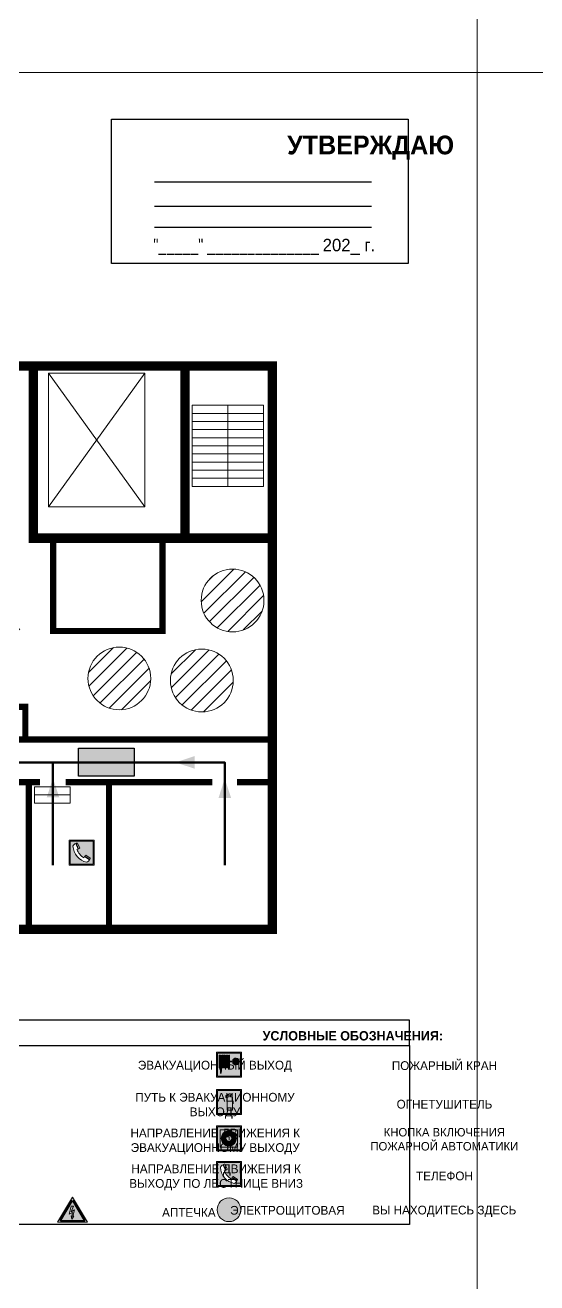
# Model space of a CAD drawing. Header units: millimetres. Extents: x 13810 to 67229, y 12374 to 21950.
# Drawn here: x 17756.9 to 17920.7, y 14157.5 to 14560.3 of the extents above; entities that cross this region are included whole.
import ezdxf

# ---------------------------------------------------------------- set-up
doc = ezdxf.new("R2010")
doc.units = ezdxf.units.MM
doc.layers.add('План_Штампы', color=7, linetype='Continuous')
doc.styles.add('обычный', font='arial.ttf')

# ---------------------------------------------------------------- blocks, each defined once
blk = doc.blocks.new('A$C3E6D3DDE')
at = {"lineweight": 5}
h = blk.add_hatch(color=40, dxfattribs=at)
h.paths.add_polyline_path([(24.1, 1.45), (16.46, -11.35), (31.74, -11.35)])
h.paths.add_polyline_path([(24.09, -0.46), (30.03, -10.41), (18.14, -10.41)], flags=16)
h.paths.add_polyline_path([(24.54, -3.08), (23.41, -6.02), (25.13, -5.01), (24.33, -8.5), (24.82, -8.27), (23.79, -9.86), (23.4, -8.04), (23.8, -8.43), (24.04, -6.29), (22.39, -7.25), (23.44, -3.08)], flags=0)
h = blk.add_hatch(color=256, dxfattribs=at)
h.paths.add_polyline_path([(24.37, 0.03, 0.567511), (23.82, 0.03), (17.59, -10.4, 0.582454), (17.86, -10.88), (30.32, -10.88, 0.582149), (30.6, -10.4)])
h.paths.add_polyline_path([(24.09, -0.46), (18.14, -10.41), (30.03, -10.41)], flags=16)
h.paths.add_polyline_path([(24.54, -3.08), (23.41, -6.02), (25.13, -5.01), (24.33, -8.5), (24.82, -8.27), (23.79, -9.86), (23.4, -8.04), (23.8, -8.43), (24.04, -6.29), (22.39, -7.25), (23.44, -3.08)], flags=0)
h = blk.add_hatch(color=40, dxfattribs=at)
h.paths.add_polyline_path([(24.09, -0.46), (18.14, -10.41), (30.03, -10.41)])
h.paths.add_polyline_path([(24.82, -8.27), (23.79, -9.86), (23.4, -8.04), (23.8, -8.43), (24.04, -6.29), (22.39, -7.25), (23.44, -3.08), (24.54, -3.08), (23.41, -6.02), (25.13, -5.01), (24.33, -8.5)], flags=16)
at = {"color": 40, "lineweight": 5}
for p, q in [((16.46, -11.35), (24.1, 1.45)), ((24.1, 1.45), (31.74, -11.35))]:
    blk.add_line(p, q, dxfattribs=at)
at = {"lineweight": 5}
for p, q in [((17.59, -10.4), (23.82, 0.03)), ((24.37, 0.03), (30.6, -10.4)), ((18.14, -10.41), (24.09, -0.46)), ((23.44, -3.08), (22.39, -7.25)), ((22.39, -7.25), (24.04, -6.29)), ((23.41, -6.02), (24.54, -3.08)), ((25.13, -5.01), (23.41, -6.02)), ((24.54, -3.08), (23.44, -3.08)), ((24.04, -6.29), (23.8, -8.43)), ((24.09, -0.46), (30.03, -10.41)), ((24.33, -8.5), (25.13, -5.01)), ((17.86, -10.88), (30.32, -10.88)), ((18.14, -10.41), (30.03, -10.41)), ((23.8, -8.43), (23.4, -8.04)), ((23.4, -8.04), (23.79, -9.86)), ((23.79, -9.86), (24.82, -8.27)), ((24.82, -8.27), (24.33, -8.5))]:
    blk.add_line(p, q, dxfattribs=at)
at = {"color": 50, "lineweight": 5}
blk.add_line((31.74, -11.35), (16.46, -11.35), dxfattribs=at)
blk = doc.blocks.new('A$C37112FD5')
at = {"true_color": 0xf5f5ff}
h = blk.add_hatch(color=7, dxfattribs=at)
h.dxf.hatch_style = 1
h.paths.add_polyline_path([(12.8, -7.4), (0, -7.4), (0, -20.2), (12.8, -20.2)])
h.paths.add_polyline_path([(12.29, -7.91), (12.29, -19.69), (0.51, -19.69), (0.51, -7.91)], flags=16)
h.paths.add_polyline_path([(4.98, -9.04, -0.42597), (5.17, -9.22), (5.17, -12.25), (5.17, -15.29, -0.432244), (4.98, -15.47), (4.83, -15.47, -0.42597), (4.64, -15.29), (4.64, -12.25), (4.64, -9.22, -0.432244), (4.83, -9.04)], flags=0)
h.paths.add_polyline_path([(4.28, -9.22), (4.28, -12.25), (4.28, -15.29, -0.432244), (4.09, -15.47), (3.94, -15.47, -0.42597), (3.75, -15.29), (3.75, -12.25), (3.75, -9.22, -0.432244), (3.94, -9.04), (4.09, -9.04, -0.42597)], flags=0)
h.paths.add_polyline_path([(5.72, -9.04), (5.87, -9.04, -0.42597), (6.06, -9.22), (6.06, -12.25), (6.06, -15.29, -0.432244), (5.87, -15.47), (5.72, -15.47, -0.42597), (5.53, -15.29), (5.53, -12.25), (5.53, -9.22, -0.432244)], flags=0)
h.paths.add_polyline_path([(6.42, -8.9), (6.5, -8.9, -0.42597), (6.69, -9.08), (6.69, -12.03), (8.21, -12.03, -15.824349), (8.21, -12.47), (6.69, -12.47), (6.69, -15.42, -0.432244), (6.5, -15.6), (6.42, -15.6)], flags=0)
h.paths.add_polyline_path([(3.39, -9.22), (3.39, -12.25), (3.39, -15.29, -0.432244), (3.2, -15.47), (3.05, -15.47, -0.42597), (2.85, -15.29), (2.85, -12.25), (2.85, -9.22, -0.432244), (3.05, -9.04), (3.2, -9.04, -0.42597)], flags=0)
h.paths.add_polyline_path([(2.5, -9.22), (2.5, -16.71), (1.96, -16.71), (1.96, -9.22, -0.432244), (2.15, -9.04), (2.31, -9.04, -0.42597)], flags=0)
h.paths.add_polyline_path([(1.61, -8.9), (1.61, -15.6), (1.57, -15.6, -0.42597), (1.37, -15.42), (1.37, -12.03), (1.37, -9.09, -0.432244), (1.57, -8.9)], flags=0)
h.paths.add_polyline_path([(9.76, -10.81), (9.76, -12.03), (8.49, -12.03, -0.336371)], flags=0)
h.paths.add_polyline_path([(8.49, -12.47), (9.76, -12.47), (9.76, -13.7, -0.336371)], flags=0)
h.paths.add_polyline_path([(10.11, -10.81, -0.336371), (11.38, -12.03), (10.11, -12.03)], flags=0)
h.paths.add_polyline_path([(10.11, -12.47), (11.38, -12.47, -0.336371), (10.11, -13.7)], flags=0)
h.paths.add_polyline_path([(2.5, -16.84), (2.5, -17.05), (1.97, -17.05), (1.97, -16.84)], flags=0)
h.paths.add_polyline_path([(2.5, -17.24, -0.033778), (2.24, -18.6, -0.033778), (1.97, -17.24)], flags=0)
h = blk.add_hatch(color=242)
h.dxf.hatch_style = 1
h.paths.add_polyline_path([(12.29, -7.91), (0.51, -7.91), (0.51, -19.69), (12.29, -19.69)])
h.paths.add_polyline_path([(6.42, -15.6), (6.42, -8.9), (6.5, -8.9, -0.42597), (6.69, -9.08), (6.69, -12.03), (8.21, -12.03, -15.824349), (8.21, -12.47), (6.69, -12.47), (6.69, -15.42, -0.432244), (6.5, -15.6)], flags=16)
h.paths.add_polyline_path([(5.87, -15.47), (5.72, -15.47, -0.42597), (5.53, -15.29), (5.53, -12.25), (5.53, -9.22, -0.432244), (5.72, -9.04), (5.87, -9.04, -0.42597), (6.06, -9.22), (6.06, -12.25), (6.06, -15.29, -0.432244)], flags=16)
h.paths.add_polyline_path([(4.98, -15.47), (4.83, -15.47, -0.42597), (4.64, -15.29), (4.64, -12.25), (4.64, -9.22, -0.432244), (4.83, -9.04), (4.98, -9.04, -0.42597), (5.17, -9.22), (5.17, -12.25), (5.17, -15.29, -0.432244)], flags=16)
h.paths.add_polyline_path([(4.09, -15.47), (3.94, -15.47, -0.42597), (3.75, -15.29), (3.75, -12.25), (3.75, -9.22, -0.432244), (3.94, -9.04), (4.09, -9.04, -0.42597), (4.28, -9.22), (4.28, -12.25), (4.28, -15.29, -0.432244)], flags=16)
h.paths.add_polyline_path([(3.2, -15.47), (3.05, -15.47, -0.42597), (2.85, -15.29), (2.85, -12.25), (2.85, -9.22, -0.432244), (3.05, -9.04), (3.2, -9.04, -0.42597), (3.39, -9.22), (3.39, -12.25), (3.39, -15.29, -0.432244)], flags=16)
h.paths.add_polyline_path([(2.5, -17.05), (1.97, -17.05), (1.97, -16.84), (2.5, -16.84)], flags=16)
h.paths.add_polyline_path([(2.5, -17.24, -0.033778), (2.24, -18.6, -0.033778), (1.97, -17.24)], flags=16)
h.paths.add_polyline_path([(2.5, -16.71), (1.96, -16.71), (1.96, -9.22, -0.432244), (2.15, -9.04), (2.31, -9.04, -0.42597), (2.5, -9.22)], flags=16)
h.paths.add_polyline_path([(1.61, -15.6), (1.57, -15.6, -0.42597), (1.37, -15.42), (1.37, -12.03), (1.37, -9.09, -0.432244), (1.57, -8.9), (1.61, -8.9)], flags=16)
h.paths.add_polyline_path([(8.49, -12.47), (9.76, -12.47), (9.76, -13.7, -0.336371)], flags=0)
h.paths.add_polyline_path([(10.11, -13.7), (10.11, -12.47), (11.38, -12.47, -0.336371)], flags=0)
h.paths.add_polyline_path([(8.49, -12.03, -0.336371), (9.76, -10.81), (9.76, -12.03)], flags=0)
h.paths.add_polyline_path([(10.11, -12.03), (10.11, -10.81, -0.336371), (11.38, -12.03)], flags=0)
h = blk.add_hatch(color=7, dxfattribs=at)
h.dxf.hatch_style = 1
h.paths.add_polyline_path([(1.61, -8.9), (1.57, -8.9, 0.432244), (1.37, -9.09), (1.37, -12.03), (1.37, -15.42, 0.42597), (1.57, -15.6), (1.61, -15.6)])
h.paths.add_polyline_path([(2.5, -9.22, 0.42597), (2.31, -9.04), (2.15, -9.04, 0.432244), (1.96, -9.22), (1.96, -16.71), (2.5, -16.71)])
h.paths.add_polyline_path([(2.5, -16.84), (1.97, -16.84), (1.97, -17.05), (2.5, -17.05)])
h.paths.add_polyline_path([(2.5, -17.24), (1.97, -17.24, 0.033778), (2.24, -18.6, 0.033778)])
h.paths.add_polyline_path([(3.39, -12.25), (3.39, -9.22, 0.42597), (3.2, -9.04), (3.05, -9.04, 0.432244), (2.85, -9.22), (2.85, -12.25), (2.85, -15.29, 0.42597), (3.05, -15.47), (3.2, -15.47, 0.432244), (3.39, -15.29)])
h.paths.add_polyline_path([(4.28, -12.25), (4.28, -9.22, 0.42597), (4.09, -9.04), (3.94, -9.04, 0.432244), (3.75, -9.22), (3.75, -12.25), (3.75, -15.29, 0.42597), (3.94, -15.47), (4.09, -15.47, 0.432244), (4.28, -15.29)])
h.paths.add_polyline_path([(5.17, -12.25), (5.17, -9.22, 0.42597), (4.98, -9.04), (4.83, -9.04, 0.432244), (4.64, -9.22), (4.64, -12.25), (4.64, -15.29, 0.42597), (4.83, -15.47), (4.98, -15.47, 0.432244), (5.17, -15.29)])
h.paths.add_polyline_path([(6.06, -12.25), (6.06, -9.22, 0.42597), (5.87, -9.04), (5.72, -9.04, 0.432244), (5.53, -9.22), (5.53, -12.25), (5.53, -15.29, 0.42597), (5.72, -15.47), (5.87, -15.47, 0.432244), (6.06, -15.29)])
h.paths.add_polyline_path([(6.69, -12.47), (8.21, -12.47, 15.824349), (8.21, -12.03), (6.69, -12.03), (6.69, -9.08, 0.42597), (6.5, -8.9), (6.42, -8.9), (6.42, -15.6), (6.5, -15.6, 0.432244), (6.69, -15.42)])
h.paths.add_polyline_path([(8.49, -12.47), (9.76, -12.47), (9.76, -13.7, -0.336371)], flags=16)
h.paths.add_polyline_path([(8.49, -12.03, -0.336371), (9.76, -10.81), (9.76, -12.03)], flags=16)
h.paths.add_polyline_path([(10.11, -12.47), (11.38, -12.47, -0.336371), (10.11, -13.7)], flags=16)
h.paths.add_polyline_path([(10.11, -12.03), (10.11, -10.81, -0.336371), (11.38, -12.03)], flags=16)
h = blk.add_hatch(color=242)
h.dxf.hatch_style = 1
h.paths.add_polyline_path([(9.76, -10.81, 0.336371), (8.49, -12.03), (9.76, -12.03)])
h.paths.add_polyline_path([(10.11, -10.81), (10.11, -12.03), (11.38, -12.03, 0.336371)])
h.paths.add_polyline_path([(11.38, -12.47), (10.11, -12.47), (10.11, -13.7, 0.336371)])
h.paths.add_polyline_path([(9.76, -12.47), (8.49, -12.47, 0.336371), (9.76, -13.7)])
at = {"color": 242, "lineweight": 5}
for p, q in [((0, -20.2), (0, -7.4)), ((0, -7.4), (12.8, -7.4)), ((1.37, -12.03), (1.37, -9.08)), ((1.37, -12.03), (1.37, -15.42)), ((1.57, -8.9), (1.61, -8.9)), ((1.61, -8.9), (1.61, -15.6)), ((1.96, -16.71), (1.96, -9.22)), ((2.15, -9.04), (2.31, -9.04)), ((2.5, -16.71), (2.5, -9.22)), ((2.85, -12.25), (2.85, -9.22)), ((2.85, -12.25), (2.85, -15.29)), ((3.05, -9.04), (3.2, -9.04)), ((3.39, -12.25), (3.39, -9.22)), ((3.39, -12.25), (3.39, -15.29)), ((3.75, -12.25), (3.75, -9.22)), ((3.75, -12.25), (3.75, -15.29)), ((3.94, -9.04), (4.09, -9.04)), ((4.28, -12.25), (4.28, -9.22)), ((4.28, -12.25), (4.28, -15.29)), ((4.64, -12.25), (4.64, -9.22)), ((4.64, -12.25), (4.64, -15.29)), ((4.83, -9.04), (4.98, -9.04)), ((5.17, -12.25), (5.17, -9.22)), ((5.17, -12.25), (5.17, -15.29)), ((5.53, -12.25), (5.53, -9.22)), ((5.53, -12.25), (5.53, -15.29)), ((5.72, -9.04), (5.87, -9.04)), ((6.06, -12.25), (6.06, -9.22)), ((6.06, -12.25), (6.06, -15.29)), ((6.42, -8.9), (6.42, -15.6)), ((6.5, -8.9), (6.42, -8.9)), ((6.69, -12.03), (6.69, -9.08)), ((8.21, -12.03), (6.69, -12.03)), ((8.21, -12.47), (6.69, -12.47)), ((6.69, -12.47), (6.69, -15.42)), ((9.76, -12.03), (8.49, -12.03)), ((9.76, -12.47), (8.49, -12.47)), ((9.76, -10.81), (9.76, -12.03)), ((9.76, -12.47), (9.76, -13.7)), ((10.11, -10.81), (10.11, -12.03)), ((11.38, -12.03), (10.11, -12.03)), ((11.38, -12.47), (10.11, -12.47)), ((10.11, -12.47), (10.11, -13.7)), ((12.8, -20.2), (12.8, -7.4)), ((1.57, -15.6), (1.61, -15.6)), ((1.96, -16.71), (2.5, -16.71)), ((1.97, -16.84), (2.5, -16.84)), ((1.97, -17.05), (1.97, -16.84)), ((2.5, -17.05), (1.97, -17.05)), ((1.97, -17.24), (2.5, -17.24)), ((2.5, -16.84), (2.5, -17.05)), ((3.05, -15.47), (3.2, -15.47)), ((3.94, -15.47), (4.09, -15.47)), ((4.83, -15.47), (4.98, -15.47)), ((5.72, -15.47), (5.87, -15.47)), ((6.42, -15.6), (6.5, -15.6)), ((0, -20.2), (12.8, -20.2))]:
    blk.add_line(p, q, dxfattribs=at)
blk.add_lwpolyline([(0.51, -7.91), (12.29, -7.91), (12.29, -19.69), (0.51, -19.69)], close=True, dxfattribs=at)
for centre, radius, start, end in [((1.56, -9.09), 0.182, 87.10267, 180.60715), ((2.15, -9.22), 0.182, 87.10267, 180.60715), ((2.32, -9.22), 0.182, 359.39285, 92.89733), ((3.04, -9.22), 0.182, 87.10267, 180.60715), ((3.21, -9.22), 0.182, 359.39285, 92.89733), ((3.93, -9.22), 0.182, 87.10267, 180.60715), ((4.1, -9.22), 0.182, 359.39285, 92.89733), ((4.82, -9.22), 0.182, 87.10267, 180.60715), ((4.99, -9.22), 0.182, 359.39285, 92.89733), ((5.71, -9.22), 0.182, 87.10267, 180.60715), ((5.88, -9.22), 0.182, 359.39285, 92.89733), ((6.51, -9.09), 0.182, 359.39285, 92.89733), ((9.93, -12.25), 1.74, 187.23185, 172.76815), ((9.93, -12.25), 1.46, 96.99266, 171.35851), ((9.93, -12.25), 1.46, 188.64149, 263.00734), ((9.93, -12.25), 1.46, 8.64149, 83.00734), ((9.93, -12.25), 1.46, 276.99266, 351.35851), ((1.56, -15.42), 0.182, 179.39285, 272.89733), ((12.17, -15.98), 10.27, 187.04098, 194.7793), ((-7.7, -15.98), 10.27, 345.2207, 352.95902), ((3.04, -15.29), 0.182, 179.39285, 272.89733), ((3.21, -15.29), 0.182, 267.10267, 0.60715), ((3.93, -15.29), 0.182, 179.39285, 272.89733), ((4.1, -15.29), 0.182, 267.10267, 0.60715), ((4.82, -15.29), 0.182, 179.39285, 272.89733), ((4.99, -15.29), 0.182, 267.10267, 0.60715), ((5.71, -15.29), 0.182, 179.39285, 272.89733), ((5.88, -15.29), 0.182, 267.10267, 0.60715), ((6.51, -15.42), 0.182, 267.10267, 0.60715)]:
    blk.add_arc(centre, radius, start, end, dxfattribs=at)
blk = doc.blocks.new('A$C7B8C2D5B')
at = {"lineweight": 0}
h = blk.add_hatch(color=5, dxfattribs=at)
h.dxf.hatch_style = 1
h.paths.add_polyline_path([(1.4, -3.02, 1), (-2.11, -3.02, 1)])
at = {"color": 5, "lineweight": 0}
blk.add_circle((-0.36, -3.02), 1.75, dxfattribs=at)
blk = doc.blocks.new('A$C456E1F9C')
at = {"lineweight": 5}
h = blk.add_hatch(color=242, dxfattribs=at)
h.paths.add_polyline_path([(0.51, -1.47), (0.51, -13.26), (12.29, -13.26), (12.29, -1.47)])
h.paths.add_polyline_path([(5.42, -4.95, -0.254479), (4.78, -5.4), (3.52, -2.53, -0.209735), (4.23, -2.4)], flags=16)
h.paths.add_polyline_path([(8.53, -8.6), (10.87, -10.17), (10.54, -10.76), (8.03, -9.13, -0.192251)], flags=16)
h.paths.add_polyline_path([(4.61, -5.49, 0.005518), (3.87, -5.72, 0.128647), (7.49, -10.01, 0.00809), (7.83, -9.33), (10.47, -10.97, -0.16736), (8.99, -12.25, -0.327862), (1.95, -3.95, -0.166952), (3.36, -2.62)], flags=16)
at = {"color": 242, "lineweight": 5}
for p, q in [((0, -13.77), (0, -0.97)), ((12.8, -0.97), (0, -0.97)), ((4.61, -5.49), (3.36, -2.62)), ((3.52, -2.53), (4.78, -5.4)), ((4.23, -2.4), (5.42, -4.95)), ((12.8, -13.77), (12.8, -0.97)), ((7.83, -9.33), (10.47, -10.97)), ((8.03, -9.13), (10.54, -10.76)), ((10.81, -10.12), (8.53, -8.6)), ((10.54, -10.76), (10.8, -10.3)), ((10.8, -10.3), (10.81, -10.12)), ((0, -13.77), (12.8, -13.77))]:
    blk.add_line(p, q, dxfattribs=at)
blk.add_lwpolyline([(0.51, -1.47), (12.29, -1.47), (12.29, -13.26), (0.51, -13.26)], close=True, dxfattribs=at)
for centre, radius, start, end in [((4.59, -5.34), 2.99, 114.28453, 152.19739), ((11.12, -3.31), 9.19, 183.99153, 256.60086), ((4.02, -3.27), 0.891, 76.32839, 123.70924), ((14.98, -39.1), 35.17, 107.14873, 108.41345), ((13.86, -0.94), 11.08, 205.55365, 234.87622), ((4.68, -4.59), 0.824, 276.9621, 334.07228), ((-13.31, 0.8), 23.44, 332.54871, 334.40268), ((8.94, -9.5), 0.989, 114.40924, 157.93883), ((7.87, -9.46), 3, 291.92908, 329.9329)]:
    blk.add_arc(centre, radius, start, end, dxfattribs=at)
blk = doc.blocks.new('A$C54414219')
at = {"true_color": 0xffffff}
h = blk.add_hatch(color=7, dxfattribs=at)
h.paths.add_polyline_path([(2.39, -9.45), (2.39, -18.3), (11.23, -18.3), (11.23, -9.45)], flags=0)
h.paths.add_polyline_path([(10.71, -13.87, -1), (2.92, -13.87, -1)], flags=0)
h.paths.add_polyline_path([(8.3, -13.87, -1), (5.33, -13.87, -1)], flags=0)
h.paths.add_polyline_path([(0.41, -7.47), (0.41, -20.27), (13.21, -20.27), (13.21, -7.47)])
h.paths.add_polyline_path([(0.92, -19.77), (12.71, -19.77), (12.71, -7.98), (0.92, -7.98)], flags=16)
h.paths.add_polyline_path([(11.23, -9.45), (11.23, -18.3), (2.39, -18.3), (2.39, -9.45)], flags=0)
at = {"lineweight": 5}
h = blk.add_hatch(color=242, dxfattribs=at)
h.paths.add_polyline_path([(12.71, -7.98), (0.92, -7.98), (0.92, -19.77), (12.71, -19.77)])
h.paths.add_polyline_path([(11.23, -18.3), (2.39, -18.3), (2.39, -9.45), (11.23, -9.45)], flags=16)
h.paths.add_polyline_path([(10.71, -13.87, -1), (2.92, -13.87, -1)], flags=0)
h.paths.add_polyline_path([(8.3, -13.87, -1), (5.33, -13.87, -1)], flags=0)
at = {"true_color": 0xffffff}
h = blk.add_hatch(color=7, dxfattribs=at)
h.paths.add_polyline_path([(2.39, -9.45), (2.39, -18.3), (11.23, -18.3), (11.23, -9.45)])
h.paths.add_polyline_path([(10.71, -13.87, -1), (2.92, -13.87, -1)], flags=16)
h.paths.add_polyline_path([(8.3, -13.87, -1), (5.33, -13.87, -1)], flags=0)
at = {"lineweight": 5}
h = blk.add_hatch(color=242, dxfattribs=at)
h.paths.add_polyline_path([(2.92, -13.87, 1), (10.71, -13.87, 1)])
h.paths.add_polyline_path([(8.3, -13.87, -1), (5.33, -13.87, -1)], flags=16)
at = {"color": 242, "lineweight": 5}
for p, q in [((0.41, -20.27), (0.41, -7.47)), ((0.41, -7.47), (13.21, -7.47)), ((0.41, -7.47), (13.21, -7.47)), ((13.21, -20.27), (13.21, -7.47)), ((0.41, -20.27), (13.21, -20.27))]:
    blk.add_line(p, q, dxfattribs=at)
for points in [[(0.92, -7.98), (12.71, -7.98), (12.71, -19.77), (0.92, -19.77)], [(2.39, -9.45), (11.23, -9.45), (11.23, -18.3), (2.39, -18.3)]]:
    blk.add_lwpolyline(points, close=True, dxfattribs=at)
for radius in [3.89, 1.49]:
    blk.add_circle((6.81, -13.87), radius, dxfattribs=at)
blk = doc.blocks.new('A$C3AD82952')
at = {"true_color": 0xf5f5ff}
h = blk.add_hatch(color=7, dxfattribs=at)
h.dxf.hatch_style = 1
h.paths.add_polyline_path([(8.21, 8.73, 0.414214), (7.89, 9.05), (7.22, 9.05), (7.22, 9.92), (7.59, 9.92, 1), (7.57, 10.36), (7.22, 10.36), (7.22, 10.6), (6.43, 10.6), (6.43, 10.36), (6.01, 10.36), (4.74, 9.59), (4.74, 8.69), (4.98, 8.73), (4.98, 9.26), (6.12, 9.91), (6.43, 9.91), (6.43, 9.05), (5.76, 9.05, 0.414214), (5.44, 8.73), (5.44, 2.2), (8.21, 2.2)], flags=0)
h.paths.add_polyline_path([(12.8, 12.8), (0, 12.8), (0, 0), (12.8, 0)])
h.paths.add_polyline_path([(0.51, 12.29), (12.29, 12.29), (12.29, 0.51), (0.51, 0.51)], flags=16)
h.paths.add_polyline_path([(4.74, 9.59), (6.01, 10.36), (6.43, 10.36), (6.43, 10.6), (7.22, 10.6), (7.22, 10.36), (7.59, 10.36, -0.94586), (7.59, 9.92), (7.22, 9.92), (7.22, 9.05), (7.89, 9.05, -0.414214), (8.21, 8.73), (8.21, 2.2), (5.44, 2.2), (5.44, 8.73, -0.414214), (5.76, 9.05), (6.43, 9.05), (6.43, 9.91), (6.12, 9.91), (4.98, 9.26), (4.98, 8.73), (4.74, 8.69)], flags=0)
h = blk.add_hatch(color=242)
h.dxf.hatch_style = 1
h.paths.add_polyline_path([(12.29, 12.29), (0.51, 12.29), (0.51, 0.51), (12.29, 0.51)])
h.paths.add_polyline_path([(4.74, 8.69), (4.74, 9.59), (6.01, 10.36), (6.43, 10.36), (6.43, 10.6), (7.22, 10.6), (7.22, 10.36), (7.59, 10.36, -0.94586), (7.59, 9.92), (7.22, 9.92), (7.22, 9.05), (7.89, 9.05, -0.414214), (8.21, 8.73), (8.21, 2.2), (5.44, 2.2), (5.44, 8.73, -0.414214), (5.76, 9.05), (6.43, 9.05), (6.43, 9.91), (6.12, 9.91), (4.98, 9.26), (4.98, 8.73)], flags=16)
h = blk.add_hatch(color=7, dxfattribs=at)
h.dxf.hatch_style = 1
h.paths.add_polyline_path([(8.21, 8.73, 0.414214), (7.89, 9.05), (7.22, 9.05), (7.22, 9.92), (7.59, 9.92, 1), (7.57, 10.36), (7.22, 10.36), (7.22, 10.6), (6.43, 10.6), (6.43, 10.36), (6.01, 10.36), (4.74, 9.59), (4.74, 8.69), (4.98, 8.73), (4.98, 9.26), (6.12, 9.91), (6.43, 9.91), (6.43, 9.05), (5.76, 9.05, 0.414214), (5.44, 8.73), (5.44, 2.2), (8.21, 2.2)])
at = {"color": 242, "lineweight": 5}
for p, q in [((0, 0), (0, 12.8)), ((0, 12.8), (12.8, 12.8)), ((6.01, 10.36), (4.74, 9.59)), ((4.74, 9.59), (4.74, 8.69)), ((4.74, 8.69), (4.98, 8.73)), ((4.98, 9.26), (6.12, 9.91)), ((4.98, 8.73), (4.98, 9.26)), ((5.44, 2.2), (5.44, 8.73)), ((5.76, 9.05), (6.43, 9.05)), ((6.01, 10.36), (6.43, 10.36)), ((6.12, 9.91), (6.43, 9.91)), ((7.22, 10.6), (6.43, 10.6)), ((6.43, 10.6), (6.43, 10.36)), ((6.43, 9.91), (6.43, 9.05)), ((7.22, 10.36), (7.22, 10.6)), ((7.59, 10.36), (7.22, 10.36)), ((7.22, 9.05), (7.22, 9.92)), ((7.59, 9.92), (7.22, 9.92)), ((7.89, 9.05), (7.22, 9.05)), ((8.21, 2.2), (8.21, 8.73)), ((12.8, 0), (12.8, 12.8)), ((0, 0), (12.8, 0)), ((5.44, 2.2), (8.21, 2.2))]:
    blk.add_line(p, q, dxfattribs=at)
blk.add_lwpolyline([(0.51, 12.29), (12.29, 12.29), (12.29, 0.51), (0.51, 0.51)], close=True, dxfattribs=at)
for centre, radius, start, end in [((5.76, 8.73), 0.32, 90, 180), ((7.58, 10.14), 0.223, 273.18746, 86.81254), ((7.89, 8.73), 0.32, 0, 90)]:
    blk.add_arc(centre, radius, start, end, dxfattribs=at)
blk = doc.blocks.new('A$C32E8229D')
at = {"true_color": 0xffffff}
blk.add_hatch(color=7, dxfattribs=at).paths.add_polyline_path([(0, 0), (0, -8), (16, -8), (16, 0)])
h = blk.add_hatch(color=126)
h.paths.add_polyline_path([(0.2, -0.2), (15.8, -0.2), (15.8, -7.8), (0.2, -7.8)])
h.paths.add_polyline_path([(13.49, -2.05), (12.08, -2.05), (11.37, -2.63, 0.162397), (11.29, -2.84), (11.29, -3.63), (10.35, -3.63), (10.35, -4.05), (11.68, -4.05), (11.68, -3.48), (12.26, -4.28), (11.29, -5.1), (11.29, -6.78), (11.85, -6.78), (11.85, -5.44), (12.8, -4.64), (12.8, -5.94), (14.46, -5.94), (14.46, -5.39), (13.45, -5.39), (13.45, -3.97), (12.46, -2.59), (13.15, -2.59), (13.69, -3.34), (14.18, -3)], flags=16)
h.paths.add_polyline_path([(10.74, -1.82, 1), (11.8, -1.82, 1)], flags=16)
h.paths.add_polyline_path([(9.39, -3.59), (5.99, -3.59), (6.56, -3.03), (5.91, -3.03), (5.1, -3.83), (5.91, -4.64), (6.56, -4.64), (5.99, -4.09), (9.39, -4.09)], flags=16)
h.paths.add_polyline_path([(4.29, -1.08), (1.72, -1.08), (1.72, -6.6), (4.29, -6.6)], flags=16)
at = {"color": 126}
blk.add_lwpolyline([(16, -8), (0, -8), (0, 0), (16, 0)], close=True, dxfattribs=at)

msp = doc.modelspace()

# ---------------------------------------------------------------- hatches: boundary and pattern name
at = {"lineweight": 0}
h = msp.add_hatch(dxfattribs=at)
h.set_pattern_fill('ANSI31', color=256)
h.set_pattern_definition([(45, (-3413.9703, 12348.202), (-2.24506403, 2.24506403), [])])
h.paths.add_polyline_path([(17755.23, 14366.09, 1), (17735.14, 14366.09, 1)])
h.paths.add_polyline_path([(17777, 14351.11, 1), (17797.09, 14351.11, 1)])
h.paths.add_polyline_path([(17823.49, 14350.45, 1), (17803.4, 14350.45, 1)])
h.paths.add_polyline_path([(17833.33, 14376.08, 1), (17813.24, 14376.08, 1)])

# ---------------------------------------------------------------- linework, layer by layer
at = {"color": 126, "lineweight": 0, "true_color": 0x008754}
for points in [[(17301.58, 14940.12), (17901.58, 14940.12), (17901.58, 14545.12), (17301.58, 14545.12)], [(17901.58, 14940.12), (18501.58, 14940.12), (18501.58, 14545.12), (17901.58, 14545.12)], [(17301.58, 14545.12), (17901.58, 14545.12), (17901.58, 14150.12), (17301.58, 14150.12)], [(17901.58, 14545.12), (18501.58, 14545.12), (18501.58, 14150.12), (17901.58, 14150.12)]]:
    msp.add_lwpolyline(points, close=True, dxfattribs=at)
for points in [[(17784.52, 14530.2), (17879.53, 14530.2), (17879.53, 14484), (17784.52, 14484)], [(17736.2, 14233.58), (17879.96, 14233.58), (17879.96, 14241.63), (17736.2, 14241.63)], [(17736.2, 14233.58), (17879.96, 14233.58), (17879.96, 14176.18), (17736.2, 14176.18)]]:
    msp.add_lwpolyline(points, close=True)
for points in [[(17798.27, 14510.16), (17867.8, 14510.16)], [(17798.27, 14502.4), (17867.8, 14502.4)], [(17798.27, 14495.61), (17867.8, 14495.61)]]:
    msp.add_lwpolyline(points)
at = {"lineweight": 0, "const_width": 3}
msp.add_lwpolyline([(17378.81, 14451.18), (17835.96, 14451.18), (17835.96, 14270.79), (17378.81, 14270.79)], close=True, dxfattribs=at)
at = {"lineweight": 0}
for points, const_width in [([(17808.04, 14451.18), (17808.04, 14396.03), (17835.96, 14396.03), (17759.55, 14396.03), (17759.55, 14451.18)], 3), ([(17765.83, 14396.03), (17765.83, 14366.29), (17800.81, 14366.29), (17800.81, 14396.03)], 2), ([(17738.88, 14342.02), (17756.95, 14342.02), (17756.95, 14331.57)], 2), ([(17753.65, 14331.57), (17835.96, 14331.57)], 2), ([(17754.8, 14317.91), (17761.67, 14317.91)], 2), ([(17758.09, 14317.91), (17758.09, 14270.79)], 2), ([(17769.84, 14317.91), (17816.82, 14317.91)], 2), ([(17783.73, 14317.91), (17783.73, 14270.79)], 2), ([(17835.96, 14317.91), (17824.7, 14317.91)], 2)]:
    msp.add_lwpolyline(points, dxfattribs=dict(at, const_width=const_width))
for points in [[(17764.37, 14448.86), (17795.23, 14448.86), (17795.23, 14406.03), (17764.37, 14406.03)], [(17810.38, 14435.99), (17821.79, 14435.99), (17821.79, 14438.58), (17810.38, 14438.58)], [(17810.38, 14433.39), (17821.79, 14433.39), (17821.79, 14435.99), (17810.38, 14435.99)], [(17821.79, 14435.99), (17833.2, 14435.99), (17833.2, 14438.58), (17821.79, 14438.58)], [(17821.79, 14433.39), (17833.2, 14433.39), (17833.2, 14435.99), (17821.79, 14435.99)], [(17810.38, 14430.79), (17821.79, 14430.79), (17821.79, 14433.39), (17810.38, 14433.39)], [(17821.79, 14430.79), (17833.2, 14430.79), (17833.2, 14433.39), (17821.79, 14433.39)], [(17810.38, 14428.19), (17821.79, 14428.19), (17821.79, 14430.79), (17810.38, 14430.79)], [(17810.38, 14425.6), (17821.79, 14425.6), (17821.79, 14428.19), (17810.38, 14428.19)], [(17821.79, 14428.19), (17833.2, 14428.19), (17833.2, 14430.79), (17821.79, 14430.79)], [(17821.79, 14425.6), (17833.2, 14425.6), (17833.2, 14428.19), (17821.79, 14428.19)], [(17810.38, 14423), (17821.79, 14423), (17821.79, 14425.6), (17810.38, 14425.6)], [(17821.79, 14423), (17833.2, 14423), (17833.2, 14425.6), (17821.79, 14425.6)], [(17810.38, 14420.4), (17821.79, 14420.4), (17821.79, 14423), (17810.38, 14423)], [(17810.38, 14417.8), (17821.79, 14417.8), (17821.79, 14420.4), (17810.38, 14420.4)], [(17821.79, 14420.4), (17833.2, 14420.4), (17833.2, 14423), (17821.79, 14423)], [(17821.79, 14417.8), (17833.2, 14417.8), (17833.2, 14420.4), (17821.79, 14420.4)], [(17810.38, 14415.21), (17821.79, 14415.21), (17821.79, 14417.8), (17810.38, 14417.8)], [(17821.79, 14415.21), (17833.2, 14415.21), (17833.2, 14417.8), (17821.79, 14417.8)], [(17810.38, 14412.61), (17821.79, 14412.61), (17821.79, 14415.21), (17810.38, 14415.21)], [(17821.79, 14412.61), (17833.2, 14412.61), (17833.2, 14415.21), (17821.79, 14415.21)], [(17759.84, 14313.8), (17771.25, 14313.8), (17771.25, 14316.4), (17759.84, 14316.4)], [(17759.84, 14311.2), (17771.25, 14311.2), (17771.25, 14313.8), (17759.84, 14313.8)]]:
    msp.add_lwpolyline(points, close=True, dxfattribs=at)
for points in [[(17764.37, 14406.03), (17795.23, 14448.86)], [(17764.37, 14448.86), (17795.23, 14406.03)]]:
    msp.add_lwpolyline(points, dxfattribs=at)
at = {"color": 126, "lineweight": 100, "true_color": 0x008754}
for points in [[(17696.03, 14324.19), (17820.76, 14324.19), (17820.76, 14291.29)], [(17765.8, 14291.29), (17765.8, 14324.19)]]:
    msp.add_lwpolyline(points, dxfattribs=at)
at = {"lineweight": 0}
for centre in [(17823.28, 14376.08), (17787.04, 14351.11), (17813.45, 14350.45)]:
    msp.add_circle(centre, 10.05, dxfattribs=at)
at = {"layer": 'План_Штампы', "color": 126, "true_color": 0x008754}
for points in [[(17811.14, 14326.23), (17811.14, 14322.21), (17804.96, 14324.19)], [(17767.81, 14312.99), (17763.79, 14312.99), (17765.78, 14319.17)], [(17822.81, 14312.85), (17818.79, 14312.86), (17820.77, 14319.04)]]:
    msp.add_solid(points, dxfattribs=at)

# ---------------------------------------------------------------- block references
for name, p, xscale, yscale, zscale in [('A$C456E1F9C', (17770.98, 14299.89), 0.625, 0.625, 0.625), ('A$C37112FD5', (17818.15, 14236.07), 0.6249984004534781, 0.6249984004534781, 0.6249984004534781), ('A$C3AD82952', (17818.15, 14211.46), 0.625, 0.625, 0.625), ('A$C54414219', (17817.84, 14212.48), 0.625, 0.625, 0.625), ('A$C456E1F9C', (17818.15, 14197), 0.625, 0.625, 0.625), ('A$C3E6D3DDE', (17756.99, 14184.05), 0.625, 0.625, 0.625), ('A$C7B8C2D5B', (17822.92, 14187.54), 2.177419353276491, 2.177419353276491, 2.177419353276491)]:
    msp.add_blockref(name, p, dxfattribs=dict(xscale=xscale, yscale=yscale, zscale=zscale))
at = {"layer": 'План_Штампы', "color": 126, "true_color": 0x008754, "xscale": 1.113761976465601, "yscale": 1.113761976465601, "zscale": 1.113761976465601, "rotation": 359.9978653237144}
msp.add_blockref('A$C32E8229D', (17773.92, 14328.75), dxfattribs=at)

# ---------------------------------------------------------------- texts
at = {"lineweight": 0, "attachment_point": 5, "style": 'обычный'}
for s, insert, char_height, width in [('\\pi-18,l18,t18;{\\fProxima Nova Rg|b1|i0|c204|p2;УТВЕРЖДАЮ\\H1.1997x; }', (17867.47, 14521.08), 6, 126.6484), ('{\\fArial Narrow|b0|i0|c204|p34;"_____" ______________ \\fProxima Nova Rg|b0|i0|c204|p2;202_ г. }', (17833.43, 14489.32), 4, 78.6503), ('{\\fProxima Nova Rg|b1|i0|c204|p2;УСЛОВНЫЕ ОБОЗНАЧЕНИЯ:\\H1.1997x; }', (17861.78, 14236.64), 3, 175.1736), ('\\pi-8.4,l8.4,t8.4;{\\fProxima Nova Rg|b0|i0|c204|p2;ЭВАКУАЦИОННЫЙ ВЫХОД\\H1.6404x; }', (17817.63, 14226.85), 2.8, 126.6484), ('\\pi-8.4,l8.4,t8.4;{\\fProxima Nova Rg|b0|i0|c204|p2;ПОЖАРНЫЙ КРАН\\H1.6404x; }', (17891.09, 14227.09), 2.8, 126.6484), ('\\pi-8.4,l8.4,t8.4;{\\fProxima Nova Rg|b0|i0|c204|p2;ПУТЬ К ЭВАКУАЦИОННОМУ \\PВЫХОДУ }', (17817.64, 14214.24), 2.8, 126.6484), ('\\pi-8.4,l8.4,t8.4;{\\fProxima Nova Rg|b0|i0|c204|p2;ОГНЕТУШИТЕЛЬ\\H1.1997x; }', (17891.11, 14214.73), 2.8, 126.6484), ('\\pi-8.4,l8.4,t8.4;{\\fProxima Nova Rg|b0|i0|c204|p2;НАПРАВЛЕНИЕ ДВИЖЕНИЯ К \\PЭВАКУАЦИОННОМУ ВЫХОДУ}', (17817.73, 14202.79), 2.8, 126.6484), ('\\pi-8.1,l8.1,t8.1;{\\fProxima Nova Rg|b0|i0|c204|p2;КНОПКА ВКЛЮЧЕНИЯ\\PПОЖАРНОЙ АВТОМАТИКИ}', (17891.06, 14203.51), 2.7, 126.6484), ('\\pi-8.4,l8.4,t8.4;{\\fProxima Nova Rg|b0|i0|c204|p2;НАПРАВЛЕНИЕ ДВИЖЕНИЯ К \\PВЫХОДУ ПО ЛЕСТНИЦЕ ВНИЗ}', (17818.02, 14191.31), 2.8, 126.6484), ('\\pi-8.4,l8.4,t8.4;{\\fProxima Nova Rg|b0|i0|c204|p2;ТЕЛЕФОН\\H1.1997x; }', (17891.1, 14191.76), 2.8, 126.6484), ('\\pi-8.4,l8.4,t8.4;{\\fProxima Nova Rg|b0|i0|c204|p2;ЭЛЕКТРОЩИТОВАЯ\\H1.1997x; }', (17840.82, 14180.36), 2.8, 126.6484), ('\\pi-8.4,l8.4,t8.4;{\\fProxima Nova Rg|b0|i0|c204|p2;ВЫ НАХОДИТЕСЬ ЗДЕСЬ\\H1.1997x; }', (17891.04, 14180.44), 2.8, 126.6484), ('\\pi-8.4,l8.4,t8.4;{\\fProxima Nova Rg|b0|i0|c204|p2;АПТЕЧКА\\H1.1667x; }', (17809.29, 14180.09), 2.8, 126.6484)]:
    msp.add_mtext(s, dxfattribs=dict(at, insert=insert, char_height=char_height, width=width))

doc.saveas('drawing.dxf')
